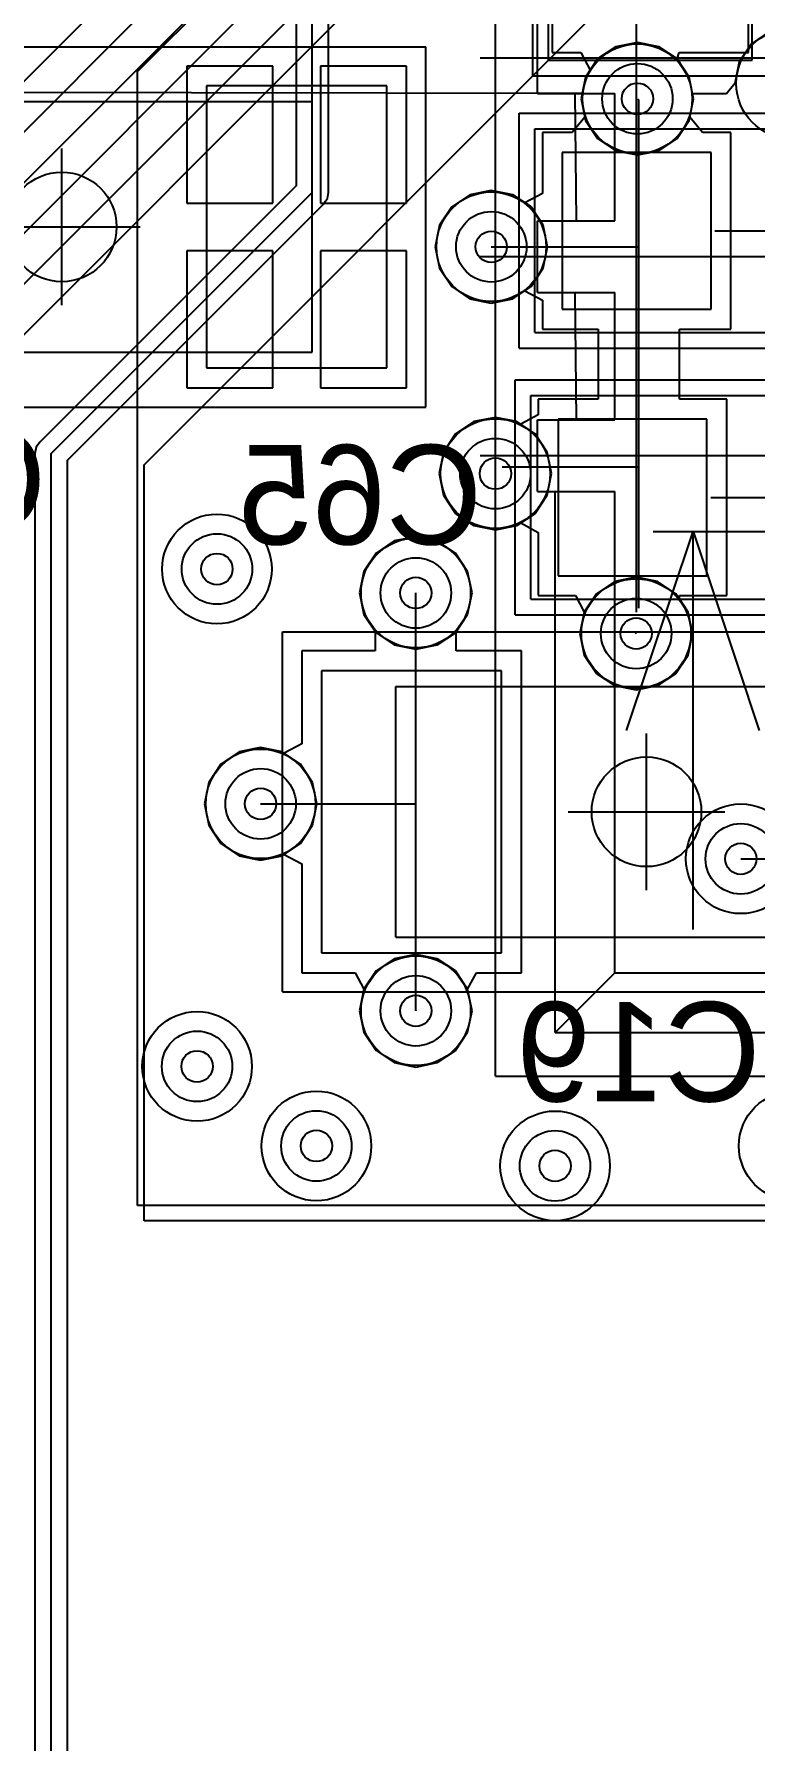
# Model space of a CAD drawing. Extents: x 28 to 300, y 18 to 330.
# Drawn here: x 135.82 to 140.43, y 117.97 to 128.86 of the extents above; entities that cross this region are included whole.
import ezdxf

# ---------------------------------------------------------------- set-up
doc = ezdxf.new("R2010")
doc.units = 0
for name, color, linetype in [('BOTTOMLAYER', 5, 'CONTINUOUS'), ('BOTTOMOVERLAY', 54, 'CONTINUOUS'), ('BOTTOMPASTE', 16, 'CONTINUOUS'), ('BOTTOMSOLDER', 6, 'CONTINUOUS'), ('DRILLDRAWING', 1, 'CONTINUOUS'), ('INTERNALPLANE1', 76, 'CONTINUOUS'), ('INTERNALPLANE6', 136, 'CONTINUOUS'), ('MECHANICAL11', 56, 'CONTINUOUS'), ('MECHANICAL14', 56, 'CONTINUOUS'), ('MECHANICAL15', 56, 'CONTINUOUS'), ('MECHANICAL16', 56, 'CONTINUOUS'), ('MECHANICAL8', 56, 'CONTINUOUS'), ('MIDLAYER1', 16, 'CONTINUOUS'), ('MIDLAYER3', 90, 'CONTINUOUS'), ('MULTILAYER', 9, 'CONTINUOUS'), ('TOPLAYER', 1, 'CONTINUOUS'), ('TOPOVERLAY', 2, 'CONTINUOUS'), ('VIAHOLELAYER', 16, 'CONTINUOUS')]:
    doc.layers.add(name, color=color, linetype=linetype)

msp = doc.modelspace()

# ---------------------------------------------------------------- linework, layer by layer
at = {"layer": 'BOTTOMLAYER'}
for p, q in [((136.482, 128.621), (138.006, 130.145)), ((139.131, 129.192), (139.131, 128.743)), ((140.385, 128.743), (140.385, 129.192)), ((139.131, 128.743), (139.313, 128.743)), ((139.313, 128.743), (139.373, 128.631)), ((139.928, 128.702), (139.941, 128.743)), ((140.006, 128.585), (139.928, 128.702)), ((139.941, 128.743), (140.385, 128.743)), ((136.482, 121.382), (136.482, 128.621)), ((137.347, 128.657), (136.797, 128.657)), ((136.797, 128.657), (136.797, 127.782)), ((137.347, 127.782), (137.347, 128.657)), ((138.201, 128.657), (137.652, 128.657)), ((137.652, 128.657), (137.652, 127.782)), ((138.201, 127.782), (138.201, 128.657)), ((139.343, 128.585), (139.316, 128.448)), ((139.373, 128.631), (139.343, 128.585)), ((140.033, 128.448), (140.006, 128.585)), ((138.074, 128.53), (136.924, 128.53)), ((136.924, 128.53), (136.924, 126.73)), ((138.074, 126.73), (138.074, 128.53)), ((139.316, 128.448), (139.339, 128.33)), ((139.675, 128.448), (139.684, 128.438)), ((139.684, 127.605), (139.684, 128.438)), ((140.01, 128.33), (140.033, 128.448)), ((139.339, 128.33), (139.259, 128.232)), ((140.091, 128.232), (140.01, 128.33)), ((139.259, 128.232), (139.068, 128.232)), ((139.068, 128.232), (139.068, 127.844)), ((140.272, 128.232), (140.091, 128.232)), ((140.272, 126.978), (140.272, 128.232)), ((139.195, 128.105), (139.195, 127.105)), ((140.145, 128.105), (139.195, 128.105)), ((140.145, 127.105), (140.145, 128.105)), ((138.605, 127.834), (138.489, 127.757)), ((138.742, 127.862), (138.605, 127.834)), ((138.88, 127.834), (138.742, 127.862)), ((138.956, 127.784), (138.88, 127.834)), ((139.068, 127.844), (138.956, 127.784)), ((136.797, 127.782), (137.347, 127.782)), ((137.652, 127.782), (138.201, 127.782)), ((138.489, 127.757), (138.411, 127.64)), ((138.411, 127.64), (138.384, 127.503)), ((139.684, 127.498), (139.684, 127.605)), ((137.347, 127.478), (136.797, 127.478)), ((136.797, 127.478), (136.797, 126.603)), ((137.347, 126.603), (137.347, 127.478)), ((138.201, 127.478), (137.652, 127.478)), ((137.652, 127.478), (137.652, 126.603)), ((138.201, 126.603), (138.201, 127.478)), ((138.384, 127.503), (138.411, 127.366)), ((138.742, 127.503), (139.67, 127.503)), ((139.67, 127.503), (139.679, 127.503)), ((139.679, 127.503), (139.684, 127.498)), ((139.684, 126.098), (139.684, 127.498)), ((138.411, 127.366), (138.489, 127.249)), ((138.489, 127.249), (138.605, 127.171)), ((138.605, 127.171), (138.742, 127.144)), ((138.742, 127.144), (138.88, 127.171)), ((138.88, 127.171), (138.956, 127.222)), ((138.956, 127.222), (139.068, 127.162)), ((139.068, 127.162), (139.068, 126.978)), ((139.195, 127.105), (140.145, 127.105)), ((139.068, 126.978), (139.425, 126.978)), ((139.425, 126.978), (139.425, 126.53)), ((139.943, 126.53), (139.943, 126.978)), ((139.943, 126.978), (140.272, 126.978)), ((136.924, 126.73), (138.074, 126.73)), ((136.797, 126.603), (137.347, 126.603)), ((137.652, 126.603), (138.201, 126.603)), ((139.425, 126.53), (139.042, 126.53)), ((139.042, 126.53), (139.042, 126.43)), ((140.246, 126.53), (139.943, 126.53)), ((140.246, 125.276), (140.246, 126.53)), ((138.63, 126.387), (138.514, 126.309)), ((138.768, 126.414), (138.63, 126.387)), ((138.905, 126.387), (138.768, 126.414)), ((138.93, 126.37), (138.905, 126.387)), ((139.042, 126.43), (138.93, 126.37)), ((139.169, 126.403), (139.169, 125.403)), ((140.119, 126.403), (139.169, 126.403)), ((140.119, 125.403), (140.119, 126.403)), ((138.514, 126.309), (138.436, 126.192)), ((138.436, 126.192), (138.409, 126.055)), ((138.811, 126.098), (139.644, 126.098)), ((139.006, 126.098), (139.644, 126.098)), ((139.644, 126.098), (139.684, 126.098)), ((139.684, 125.903), (139.684, 126.098)), ((138.409, 126.055), (138.436, 125.918)), ((138.436, 125.918), (138.514, 125.801)), ((139.684, 125.195), (139.684, 125.903)), ((138.514, 125.801), (138.63, 125.724)), ((138.905, 125.724), (138.93, 125.74)), ((138.93, 125.74), (139.042, 125.68)), ((138.122, 125.625), (138.006, 125.547)), ((138.26, 125.652), (138.122, 125.625)), ((138.397, 125.625), (138.26, 125.652)), ((138.514, 125.547), (138.397, 125.625)), ((138.63, 125.724), (138.768, 125.696)), ((138.768, 125.696), (138.905, 125.724)), ((139.042, 125.68), (139.042, 125.276)), ((138.006, 125.547), (137.928, 125.43)), ((138.591, 125.43), (138.514, 125.547)), ((137.928, 125.43), (137.901, 125.293)), ((138.619, 125.293), (138.591, 125.43)), ((139.169, 125.403), (140.119, 125.403)), ((137.901, 125.293), (137.928, 125.156)), ((138.259, 125.292), (138.26, 125.293)), ((138.259, 123.946), (138.259, 125.292)), ((138.591, 125.156), (138.619, 125.293)), ((139.042, 125.276), (139.28, 125.276)), ((139.28, 125.276), (139.335, 125.171)), ((139.943, 125.255), (139.943, 125.276)), ((139.943, 125.276), (140.246, 125.276)), ((139.999, 125.171), (139.943, 125.255)), ((137.928, 125.156), (138, 125.049)), ((138.518, 125.045), (138.591, 125.156)), ((139.335, 125.171), (139.308, 125.034)), ((140.026, 125.034), (139.999, 125.171)), ((138, 125.049), (138, 124.923)), ((138.518, 124.923), (138.518, 125.045)), ((139.308, 125.034), (139.335, 124.897)), ((139.659, 125.042), (139.667, 125.034)), ((139.999, 124.897), (140.026, 125.034)), ((138, 124.923), (137.531, 124.923)), ((137.531, 124.923), (137.531, 124.33)), ((138.935, 124.923), (138.518, 124.923)), ((138.935, 122.869), (138.935, 124.923)), ((139.335, 124.897), (139.413, 124.78)), ((139.921, 124.78), (139.999, 124.897)), ((138.808, 124.796), (137.658, 124.796)), ((137.658, 124.796), (137.658, 122.996)), ((138.808, 122.996), (138.808, 124.796)), ((139.413, 124.78), (139.53, 124.702)), ((139.804, 124.702), (139.921, 124.78)), ((139.53, 124.702), (139.667, 124.675)), ((139.667, 124.675), (139.804, 124.702)), ((137.531, 124.33), (137.419, 124.27)), ((137.132, 124.278), (137.015, 124.201)), ((137.269, 124.306), (137.132, 124.278)), ((137.407, 124.278), (137.269, 124.306)), ((137.419, 124.27), (137.407, 124.278)), ((137.015, 124.201), (136.938, 124.084)), ((136.938, 124.084), (136.91, 123.947)), ((136.91, 123.947), (136.938, 123.81)), ((137.269, 123.947), (137.271, 123.946)), ((137.271, 123.946), (138.233, 123.946)), ((138.233, 123.946), (138.259, 123.946)), ((138.259, 123.896), (138.259, 123.946)), ((138.259, 122.627), (138.259, 123.896)), ((136.938, 123.81), (137.015, 123.693)), ((137.015, 123.693), (137.132, 123.615)), ((137.132, 123.615), (137.269, 123.588)), ((137.269, 123.588), (137.407, 123.615)), ((137.407, 123.615), (137.419, 123.624)), ((137.419, 123.624), (137.531, 123.564)), ((137.531, 123.564), (137.531, 122.869)), ((140.335, 123.596), (140.909, 123.596)), ((137.658, 122.996), (138.808, 122.996)), ((137.531, 122.869), (137.872, 122.869)), ((137.872, 122.869), (137.928, 122.763)), ((138.591, 122.763), (138.648, 122.869)), ((138.648, 122.869), (138.935, 122.869)), ((137.928, 122.763), (137.901, 122.626)), ((138.619, 122.626), (138.591, 122.763)), ((137.901, 122.626), (137.928, 122.489)), ((138.259, 122.627), (138.26, 122.626)), ((138.591, 122.489), (138.619, 122.626)), ((137.928, 122.489), (138.006, 122.372)), ((138.514, 122.372), (138.591, 122.489)), ((138.006, 122.372), (138.122, 122.295)), ((138.397, 122.295), (138.514, 122.372)), ((138.122, 122.295), (138.26, 122.267)), ((138.26, 122.267), (138.397, 122.295)), ((140.813, 121.382), (136.482, 121.382))]:
    msp.add_line(p, q, dxfattribs=at)
for centre in [(139.675, 128.448), (138.742, 127.503), (138.768, 126.055), (136.99, 125.446), (138.26, 125.293), (139.667, 125.034), (137.269, 123.947), (140.335, 123.596), (138.26, 122.626), (136.863, 122.271), (137.625, 121.763), (139.149, 121.636)]:
    msp.add_circle(centre, 0.225, dxfattribs=at)
at = {"layer": 'BOTTOMOVERLAY'}
for p, q in [((135.449, 128.43), (136.549, 128.43)), ((135.449, 126.83), (136.549, 126.83)), ((139.183, 124.696), (140.283, 124.696)), ((139.183, 123.096), (140.283, 123.096))]:
    msp.add_line(p, q, dxfattribs=at)
at = {"layer": 'BOTTOMPASTE'}
for p, q in [((138.074, 128.53), (136.924, 128.53)), ((136.924, 128.53), (136.924, 126.73)), ((138.074, 126.73), (138.074, 128.53)), ((139.195, 128.105), (139.195, 127.105)), ((140.145, 128.105), (139.195, 128.105)), ((140.145, 127.105), (140.145, 128.105)), ((139.195, 127.105), (140.145, 127.105)), ((136.924, 126.73), (138.074, 126.73)), ((139.169, 126.403), (139.169, 125.403)), ((140.119, 126.403), (139.169, 126.403)), ((140.119, 125.403), (140.119, 126.403)), ((139.169, 125.403), (140.119, 125.403)), ((138.808, 124.796), (137.658, 124.796)), ((137.658, 124.796), (137.658, 122.996)), ((138.808, 122.996), (138.808, 124.796)), ((137.658, 122.996), (138.808, 122.996))]:
    msp.add_line(p, q, dxfattribs=at)
at = {"layer": 'BOTTOMSOLDER'}
for p, q in [((138.074, 128.53), (136.924, 128.53)), ((136.924, 128.53), (136.924, 126.73)), ((138.074, 126.73), (138.074, 128.53)), ((139.195, 128.105), (139.195, 127.105)), ((140.145, 128.105), (139.195, 128.105)), ((140.145, 127.105), (140.145, 128.105)), ((139.195, 127.105), (140.145, 127.105)), ((136.924, 126.73), (138.074, 126.73)), ((139.169, 126.403), (139.169, 125.403)), ((140.119, 126.403), (139.169, 126.403)), ((140.119, 125.403), (140.119, 126.403)), ((139.169, 125.403), (140.119, 125.403)), ((138.808, 124.796), (137.658, 124.796)), ((137.658, 124.796), (137.658, 122.996)), ((138.808, 122.996), (138.808, 124.796)), ((137.658, 122.996), (138.808, 122.996))]:
    msp.add_line(p, q, dxfattribs=at)
at = {"layer": 'DRILLDRAWING'}
for centre in [(139.675, 128.448), (138.742, 127.503), (138.768, 126.055), (136.99, 125.446), (138.26, 125.293), (139.667, 125.034), (137.269, 123.947), (140.335, 123.596), (138.26, 122.626), (136.863, 122.271), (137.625, 121.763), (139.149, 121.636)]:
    msp.add_circle(centre, 0.1, dxfattribs=at)
at = {"layer": 'INTERNALPLANE1'}
for p, q in [((137.496, 178.701), (137.496, 127.893)), ((137.599, 127.85), (137.599, 178.701)), ((137.703, 127.85), (137.703, 178.658)), ((137.496, 127.893), (135.859, 126.256)), ((135.932, 126.183), (137.599, 127.85)), ((137.684, 127.794), (137.695, 127.811)), ((137.695, 127.811), (137.703, 127.85)), ((137.703, 127.85), (137.703, 127.85)), ((136.036, 126.14), (137.673, 127.777)), ((137.673, 127.777), (137.684, 127.794)), ((137.673, 127.777), (137.673, 127.777)), ((135.836, 126.223), (135.828, 126.183)), ((135.828, 126.183), (135.828, 126.183)), ((135.828, 126.183), (135.828, 115.743)), ((135.859, 126.256), (135.836, 126.223)), ((135.932, 115.743), (135.932, 126.183)), ((136.036, 115.846), (136.036, 126.14))]:
    msp.add_line(p, q, dxfattribs=at)
for centre in [(139.675, 128.448), (138.742, 127.503), (138.768, 126.055), (138.26, 125.293), (139.667, 125.034), (137.269, 123.947), (138.26, 122.626)]:
    msp.add_circle(centre, 0.35, dxfattribs=at)
at = {"layer": 'INTERNALPLANE6'}
for centre in [(140.656, 128.545), (136.99, 125.446), (140.335, 123.596), (136.863, 122.271), (137.625, 121.763), (140.673, 121.763), (139.149, 121.636)]:
    msp.add_circle(centre, 0.35, dxfattribs=at)
at = {"layer": 'MECHANICAL11'}
for p, q in [((139.606, 124.415), (140.03, 125.685)), ((139.776, 125.685), (144.4, 125.685)), ((140.03, 123.145), (140.03, 125.685)), ((140.03, 125.685), (140.453, 124.415))]:
    msp.add_line(p, q, dxfattribs=at)
at = {"layer": 'MECHANICAL14'}
for p, q in [((138.768, 122.208), (138.768, 178.824)), ((139.108, 128.695), (139.108, 131.595)), ((140.408, 128.695), (140.408, 131.595)), ((139.036, 128.481), (139.036, 128.939)), ((139.108, 128.695), (140.408, 128.695)), ((139.036, 128.481), (139.53, 128.481)), ((139.276, 128.481), (139.283, 127.669)), ((139.53, 127.669), (139.53, 128.481)), ((134.399, 128.43), (137.599, 128.43)), ((137.599, 126.83), (137.599, 128.43)), ((139.02, 126.955), (139.02, 128.255)), ((139.02, 128.255), (141.92, 128.255)), ((139.036, 127.669), (139.53, 127.669)), ((139.036, 127.211), (139.036, 127.669)), ((139.036, 127.211), (139.53, 127.211)), ((139.276, 127.211), (139.283, 126.399)), ((139.53, 126.399), (139.53, 127.211)), ((139.02, 126.955), (141.92, 126.955)), ((134.399, 126.83), (137.599, 126.83)), ((138.994, 126.553), (141.894, 126.553)), ((138.994, 125.253), (138.994, 126.553)), ((139.036, 126.399), (139.53, 126.399)), ((139.036, 125.941), (139.036, 126.399)), ((139.036, 125.941), (139.53, 125.941)), ((139.149, 122.487), (139.149, 125.941)), ((139.53, 122.868), (139.53, 125.941)), ((138.994, 125.253), (141.894, 125.253)), ((138.133, 124.696), (141.333, 124.696)), ((138.133, 123.096), (138.133, 124.696)), ((138.133, 123.096), (141.333, 123.096)), ((139.149, 122.487), (139.53, 122.868)), ((139.53, 122.868), (142.528, 122.868)), ((139.149, 122.487), (142.909, 122.487)), ((138.768, 122.208), (143.188, 122.208))]:
    msp.add_line(p, q, dxfattribs=at)
at = {"layer": 'MECHANICAL15'}
for p, q in [((139.008, 128.595), (139.008, 131.695)), ((133.674, 128.78), (138.324, 128.78)), ((138.324, 126.48), (138.324, 128.78)), ((139.008, 128.595), (140.508, 128.595)), ((135.999, 127.13), (135.999, 128.13)), ((135.499, 127.63), (136.499, 127.63)), ((133.674, 126.48), (138.324, 126.48)), ((137.408, 125.046), (142.058, 125.046)), ((137.408, 122.746), (137.408, 125.046)), ((139.733, 123.396), (139.733, 124.396)), ((139.233, 123.896), (140.233, 123.896)), ((137.408, 122.746), (142.058, 122.746))]:
    msp.add_line(p, q, dxfattribs=at)
for centre in [(135.999, 127.63), (139.733, 123.896)]:
    msp.add_circle(centre, 0.35, dxfattribs=at)
at = {"layer": 'MECHANICAL16'}
for p, q in [((138.92, 128.355), (142.02, 128.355)), ((138.92, 126.855), (138.92, 128.355)), ((140.17, 127.605), (140.77, 127.605)), ((138.92, 126.855), (142.02, 126.855)), ((138.894, 125.153), (138.894, 126.653)), ((138.894, 126.653), (141.994, 126.653)), ((140.144, 125.903), (140.744, 125.903)), ((138.894, 125.153), (141.994, 125.153))]:
    msp.add_line(p, q, dxfattribs=at)
at = {"layer": 'MECHANICAL8'}
for p, q in [((139.67, 128.71), (139.67, 129.71)), ((138.67, 128.71), (139.67, 128.71)), ((139.67, 127.71), (139.67, 128.71)), ((139.67, 128.71), (140.67, 128.71)), ((139.94, 128.71), (140.94, 128.71)), ((139.67, 127.44), (139.67, 128.44)), ((138.67, 127.44), (139.67, 127.44)), ((139.67, 126.44), (139.67, 127.44)), ((139.67, 127.44), (140.67, 127.44)), ((139.94, 127.44), (140.94, 127.44)), ((139.67, 126.17), (139.67, 127.17)), ((138.67, 126.17), (139.67, 126.17)), ((139.67, 125.17), (139.67, 126.17)), ((139.67, 126.17), (140.67, 126.17)), ((139.94, 126.17), (140.94, 126.17))]:
    msp.add_line(p, q, dxfattribs=at)
at = {"layer": 'MIDLAYER1'}
for p, q in [((126.802, 119.605), (137.319, 130.121)), ((127.03, 119.51), (137.413, 129.893)), ((127.259, 119.415), (137.508, 129.664)), ((127.488, 119.32), (137.603, 129.436)), ((127.716, 119.226), (137.698, 129.207)), ((134.892, 126.078), (137.792, 128.978))]:
    msp.add_line(p, q, dxfattribs=at)
for centre in [(139.675, 128.448), (138.742, 127.503), (138.768, 126.055), (136.99, 125.446), (138.26, 125.293), (139.667, 125.034), (137.269, 123.947), (140.335, 123.596), (138.26, 122.626), (136.863, 122.271), (137.625, 121.763), (139.149, 121.636)]:
    msp.add_circle(centre, 0.225, dxfattribs=at)
at = {"layer": 'MIDLAYER3'}
for p, q in [((139.675, 128.807), (139.537, 128.779)), ((139.812, 128.779), (139.675, 128.807)), ((140.403, 128.799), (140.325, 128.683)), ((140.519, 128.877), (140.403, 128.799)), ((139.421, 128.702), (139.343, 128.585)), ((139.537, 128.779), (139.421, 128.702)), ((139.928, 128.702), (139.812, 128.779)), ((140.006, 128.585), (139.928, 128.702)), ((140.325, 128.683), (140.298, 128.545)), ((139.343, 128.585), (139.322, 128.481)), ((140.027, 128.479), (140.006, 128.585)), ((139.322, 128.481), (133.129, 128.491)), ((140.243, 128.479), (140.027, 128.479)), ((140.298, 128.545), (140.243, 128.479))]:
    msp.add_line(p, q, dxfattribs=at)
for centre in [(139.675, 128.448), (138.742, 127.503), (138.768, 126.055), (136.99, 125.446), (138.26, 125.293), (139.667, 125.034), (137.269, 123.947), (140.335, 123.596), (138.26, 122.626), (136.863, 122.271), (137.625, 121.763), (139.149, 121.636)]:
    msp.add_circle(centre, 0.225, dxfattribs=at)
at = {"layer": 'MULTILAYER'}
for centre in [(139.675, 128.448), (138.742, 127.503), (138.768, 126.055), (136.99, 125.446), (138.26, 125.293), (139.667, 125.034), (137.269, 123.947), (140.335, 123.596), (138.26, 122.626), (136.863, 122.271), (137.625, 121.763), (139.149, 121.636)]:
    msp.add_circle(centre, 0.225, dxfattribs=at)
at = {"layer": 'TOPLAYER'}
for p, q in [((136.525, 126.111), (139.461, 129.047)), ((139.675, 128.807), (139.537, 128.779)), ((139.812, 128.779), (139.675, 128.807)), ((139.421, 128.702), (139.343, 128.585)), ((139.537, 128.779), (139.421, 128.702)), ((139.928, 128.702), (139.812, 128.779)), ((140.006, 128.585), (139.928, 128.702)), ((139.343, 128.585), (139.316, 128.448)), ((140.033, 128.448), (140.006, 128.585)), ((139.316, 128.448), (139.343, 128.31)), ((140.006, 128.31), (140.033, 128.448)), ((139.343, 128.31), (139.421, 128.194)), ((139.928, 128.194), (140.006, 128.31)), ((139.421, 128.194), (139.537, 128.116)), ((139.812, 128.116), (139.928, 128.194)), ((139.537, 128.116), (139.675, 128.089)), ((139.675, 128.089), (139.812, 128.116)), ((138.605, 127.834), (138.489, 127.757)), ((138.742, 127.862), (138.605, 127.834)), ((138.88, 127.834), (138.742, 127.862)), ((138.996, 127.757), (138.88, 127.834)), ((138.489, 127.757), (138.411, 127.64)), ((139.074, 127.64), (138.996, 127.757)), ((138.411, 127.64), (138.384, 127.503)), ((139.101, 127.503), (139.074, 127.64)), ((138.384, 127.503), (138.411, 127.366)), ((139.074, 127.366), (139.101, 127.503)), ((138.411, 127.366), (138.489, 127.249)), ((138.996, 127.249), (139.074, 127.366)), ((138.489, 127.249), (138.605, 127.171)), ((138.605, 127.171), (138.742, 127.144)), ((138.742, 127.144), (138.88, 127.171)), ((138.88, 127.171), (138.996, 127.249)), ((138.63, 126.387), (138.514, 126.309)), ((138.768, 126.414), (138.63, 126.387)), ((138.905, 126.387), (138.768, 126.414)), ((139.022, 126.309), (138.905, 126.387)), ((138.514, 126.309), (138.436, 126.192)), ((139.099, 126.192), (139.022, 126.309)), ((138.436, 126.192), (138.409, 126.055)), ((139.127, 126.055), (139.099, 126.192)), ((136.525, 121.285), (136.525, 126.111)), ((138.409, 126.055), (138.436, 125.918)), ((139.099, 125.918), (139.127, 126.055)), ((138.436, 125.918), (138.514, 125.801)), ((139.022, 125.801), (139.099, 125.918)), ((138.514, 125.801), (138.63, 125.724)), ((138.905, 125.724), (139.022, 125.801)), ((138.122, 125.625), (138.006, 125.547)), ((138.26, 125.652), (138.122, 125.625)), ((138.397, 125.625), (138.26, 125.652)), ((138.514, 125.547), (138.397, 125.625)), ((138.63, 125.724), (138.768, 125.696)), ((138.768, 125.696), (138.905, 125.724)), ((138.006, 125.547), (137.928, 125.43)), ((138.591, 125.43), (138.514, 125.547)), ((137.928, 125.43), (137.901, 125.293)), ((138.619, 125.293), (138.591, 125.43)), ((139.53, 125.366), (139.413, 125.288)), ((139.667, 125.393), (139.53, 125.366)), ((139.804, 125.366), (139.667, 125.393)), ((139.921, 125.288), (139.804, 125.366)), ((137.901, 125.293), (137.928, 125.156)), ((138.591, 125.156), (138.619, 125.293)), ((139.413, 125.288), (139.335, 125.171)), ((139.999, 125.171), (139.921, 125.288)), ((137.928, 125.156), (138.006, 125.039)), ((138.514, 125.039), (138.591, 125.156)), ((139.335, 125.171), (139.308, 125.034)), ((140.026, 125.034), (139.999, 125.171)), ((138.006, 125.039), (138.122, 124.962)), ((138.397, 124.962), (138.514, 125.039)), ((139.308, 125.034), (139.335, 124.897)), ((139.999, 124.897), (140.026, 125.034)), ((138.122, 124.962), (138.26, 124.934)), ((138.26, 124.934), (138.397, 124.962)), ((139.335, 124.897), (139.413, 124.78)), ((139.921, 124.78), (139.999, 124.897)), ((139.413, 124.78), (139.53, 124.702)), ((139.804, 124.702), (139.921, 124.78)), ((139.53, 124.702), (139.667, 124.675)), ((139.667, 124.675), (139.804, 124.702)), ((137.132, 124.278), (137.015, 124.201)), ((137.269, 124.306), (137.132, 124.278)), ((137.407, 124.278), (137.269, 124.306)), ((137.523, 124.201), (137.407, 124.278)), ((137.015, 124.201), (136.938, 124.084)), ((137.601, 124.084), (137.523, 124.201)), ((136.938, 124.084), (136.91, 123.947)), ((137.628, 123.947), (137.601, 124.084)), ((136.91, 123.947), (136.938, 123.81)), ((137.601, 123.81), (137.628, 123.947)), ((136.938, 123.81), (137.015, 123.693)), ((137.523, 123.693), (137.601, 123.81)), ((137.015, 123.693), (137.132, 123.615)), ((137.407, 123.615), (137.523, 123.693)), ((137.132, 123.615), (137.269, 123.588)), ((137.269, 123.588), (137.407, 123.615)), ((138.122, 122.958), (138.006, 122.88)), ((138.26, 122.985), (138.122, 122.958)), ((138.397, 122.958), (138.26, 122.985)), ((138.514, 122.88), (138.397, 122.958)), ((138.006, 122.88), (137.928, 122.763)), ((138.591, 122.763), (138.514, 122.88)), ((137.928, 122.763), (137.901, 122.626)), ((138.619, 122.626), (138.591, 122.763)), ((137.901, 122.626), (137.928, 122.489)), ((138.591, 122.489), (138.619, 122.626)), ((137.928, 122.489), (138.006, 122.372)), ((138.514, 122.372), (138.591, 122.489)), ((138.006, 122.372), (138.122, 122.295)), ((138.397, 122.295), (138.514, 122.372)), ((138.122, 122.295), (138.26, 122.267)), ((138.26, 122.267), (138.397, 122.295)), ((140.716, 121.285), (136.525, 121.285))]:
    msp.add_line(p, q, dxfattribs=at)
for centre in [(139.675, 128.448), (138.742, 127.503), (138.768, 126.055), (136.99, 125.446), (138.26, 125.293), (139.667, 125.034), (137.269, 123.947), (140.335, 123.596), (138.26, 122.626), (136.863, 122.271), (137.625, 121.763), (139.149, 121.636)]:
    msp.add_circle(centre, 0.225, dxfattribs=at)
at = {"layer": 'TOPOVERLAY'}
for p, q in [((138.768, 122.208), (138.768, 178.824)), ((139.149, 122.487), (139.149, 125.941)), ((139.53, 122.868), (139.53, 125.435)), ((139.149, 122.487), (139.53, 122.868)), ((139.53, 122.868), (142.528, 122.868)), ((139.149, 122.487), (142.909, 122.487))]:
    msp.add_line(p, q, dxfattribs=at)
at = {"layer": 'VIAHOLELAYER'}
for centre in [(139.675, 128.448), (138.742, 127.503), (138.768, 126.055), (136.99, 125.446), (138.26, 125.293), (139.667, 125.034), (137.269, 123.947), (140.335, 123.596), (138.26, 122.626), (136.863, 122.271), (137.625, 121.763), (139.149, 121.636)]:
    msp.add_circle(centre, 0.1, dxfattribs=at)

# ---------------------------------------------------------------- texts
at = {"layer": 'BOTTOMOVERLAY', "text_generation_flag": 2}
msp.add_text('C181', height=0.635, rotation=360, dxfattribs=at).set_placement((135.9, 125.7))
for s, p in [('C65', (138.684, 125.603)), ('C19', (140.462, 122.047))]:
    msp.add_text(s, height=0.635, dxfattribs=at).set_placement(p)

doc.saveas('drawing.dxf')
